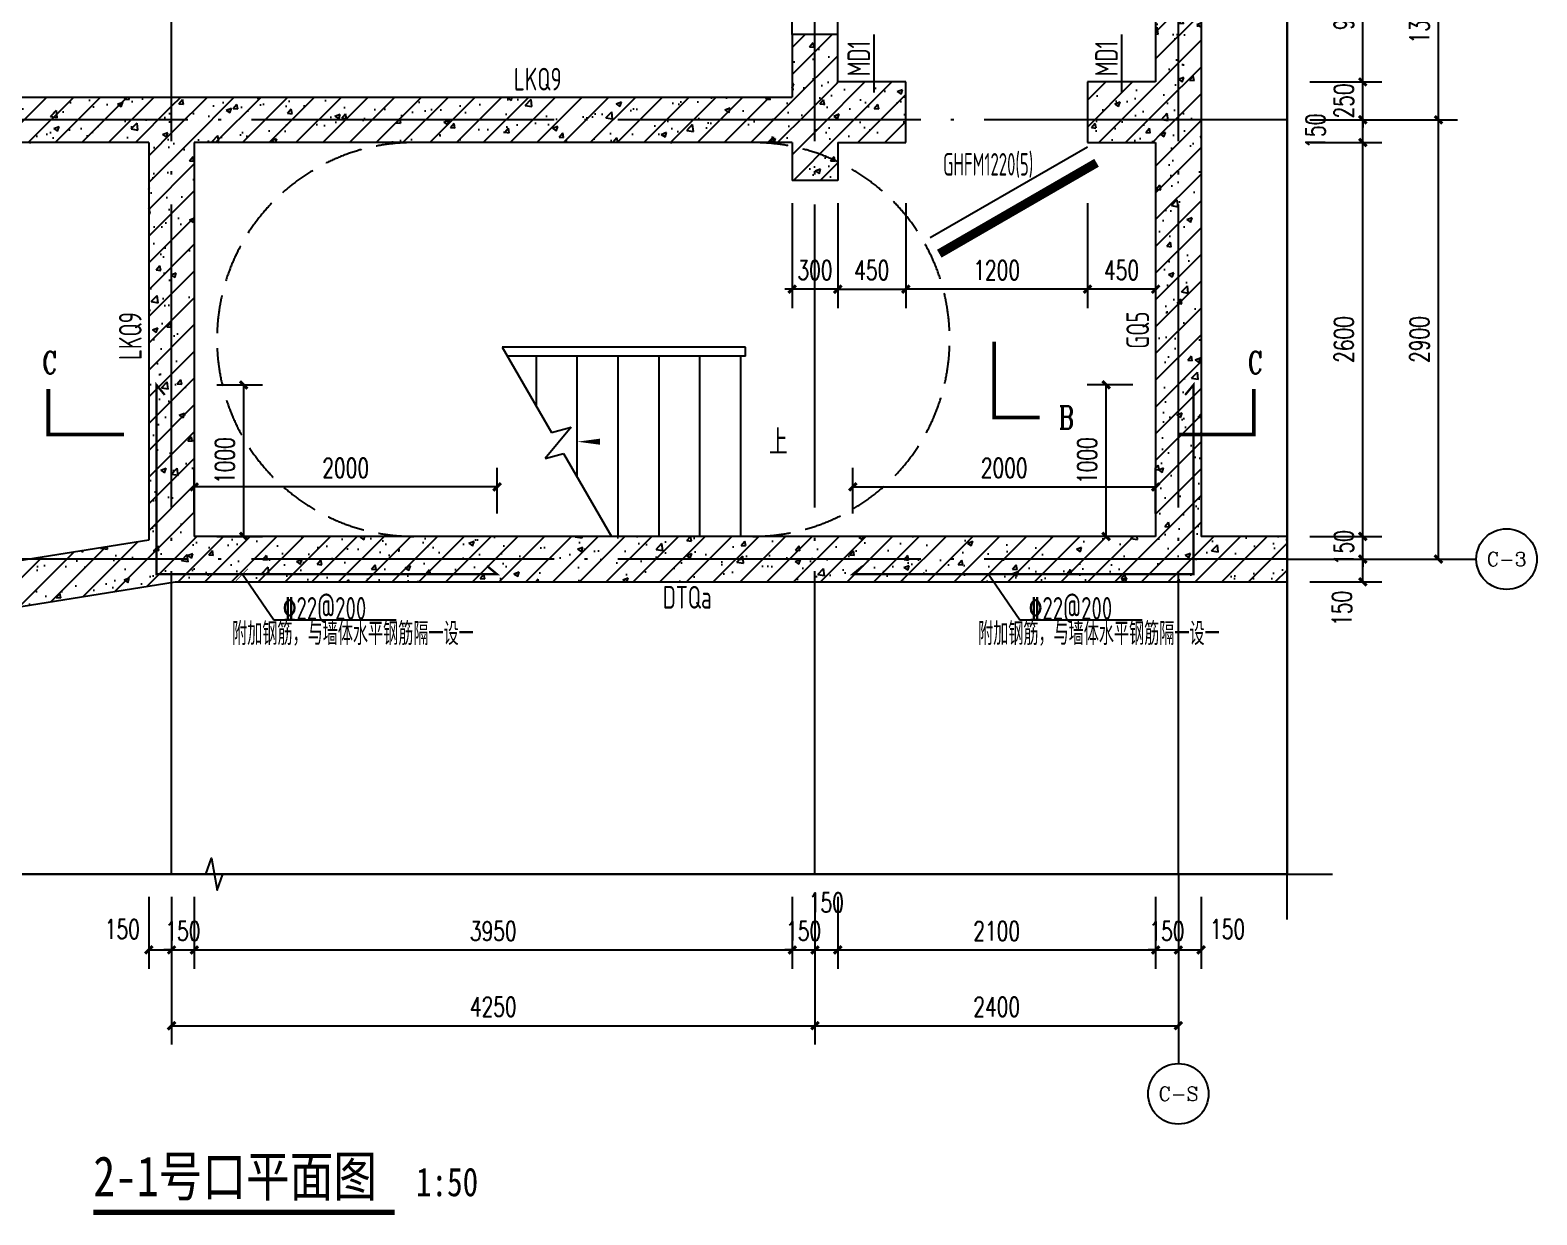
# Model space of a CAD drawing. Extents: x 37906 to 290206, y -18154 to 41246.
# Drawn here: x 132019 to 141972, y 24492 to 32313 of the extents above; entities that cross this region are included whole.
import ezdxf
from ezdxf.enums import TextEntityAlignment as Align

# ---------------------------------------------------------------- set-up
doc = ezdxf.new("R2010")
doc.units = 0
doc.header["$LTSCALE"] = 1000
doc.header["$MEASUREMENT"] = 0
for name, pattern in [('__DASH', [0.35, 0.25, -0.1]), ('DASH', [0.35, 0.25, -0.1]), ('DOTE', [2.42, 2, -0.2, 0.02, -0.2])]:
    doc.linetypes.add(name, pattern=pattern)
for name, color, linetype in [('A-DIM_SYMB', 3, 'Continuous'), ('A-PUB_TEXT', 7, 'Continuous'), ('A-STAIR', 3, 'Continuous'), ('AXIS', 3, 'Continuous'), ('AXIS_TEXT', 7, 'Continuous'), ('DIM_SYMB', 3, 'Continuous'), ('DOTE', 1, 'DOTE'), ('PUB_DIM', 3, 'Continuous'), ('PUB_HATCH', 8, 'Continuous'), ('PUB_TEXT', 7, 'Continuous'), ('REIN', 1, 'Continuous'), ('RF-M', 7, 'Continuous'), ('RF-MBH', 11, 'Continuous'), ('RF-QT', 30, 'Continuous'), ('STAIR', 2, 'Continuous'), ('TEXT', 7, 'Continuous')]:
    doc.layers.add(name, color=color, linetype=linetype)
doc.styles.add('_TCH_AXIS', font='COMPLEX', dxfattribs={"bigfont": 'GBCBIG'})
doc.styles.add('_TCH_DIM', font='SIMPLEX', dxfattribs={"bigfont": 'GBCBIG'})
doc.styles.add('_TCH_DIM_T3', font='SIMPLEX', dxfattribs={"width": 0.705882, "bigfont": 'GBCBIG'})
doc.styles.add('_TCH_LABEL', font='COMPLEX', dxfattribs={"bigfont": 'GBCBIG'})
doc.styles.add('_TCH_WINDOW', font='tssdeng.shx', dxfattribs={"width": 0.8, "height": 3.5, "bigfont": 'tssdchn.shx'})
doc.styles.add('COMPLEX', font='COMPLEX.shx', dxfattribs={"width": 0.65})
doc.styles.get("Standard").update_dxf_attribs({"font": 'tssdeng2.shx', "width": 0.7, "bigfont": 'hztxt.shx'})
doc.styles.add('TSSD_Label', font='tssdeng2.shx', dxfattribs={"width": 0.7, "bigfont": 'tssdchn.shx'})
doc.styles.add('TSSD_Rein', font='tssdeng2.shx', dxfattribs={"width": 0.7, "bigfont": 'tssdchn.shx'})
doc.styles.add('TYDG_01', font='', dxfattribs={"width": 0.8})
doc.styles.get('TYDG_01').set_extended_font_data('SimSun')
doc.dimstyles.new('_TCH_ARCH&&50', dxfattribs={"dimtxt": 127.5, "dimasz": 50, "dimexe": 125, "dimexo": 150, "dimgap": 61.25, "dimtad": 1, "dimdec": 0, "dimrnd": 5, "dimzin": 0, "dimdsep": 46, "dimtxsty": '_TCH_DIM_T3', "dimblk": 'ARCHTICK', "dimcen": 0.09, "dimclrt": 7, "dimazin": 2, "dimtfac": 1, "dimtdec": 0, "dimtix": 1, "dimtmove": 2, "dimatfit": 3, "dimfxl": 1, "dimtolj": 1, "dimtzin": 0, "dimarcsym": 0})
pattern_1 = [(45, (-1661801.9, -37604.78), (-88.388348, 88.388348), []), (50, (-1661801.9, -37604.78), (358.63009, -31.376067), [37.5, -412.5]), (355, (-1661801.9, -37604.8), (-69.37567, 376.09607), [30, -330]), (100.4514, (-1661772, -37607.4), (289.25469, 344.71977), [31.870095, -350.571056]), (46.1842, (-1661801.9, -37504.8), (533.62052, -82.75951), [56.25, -618.75]), (96.6356, (-1661757.43, -37511.7), (467.33135, 487.05894), [47.80514, -525.8565]), (351.1842, (-1661801.9, -37504.8), (467.33097, 487.0593), [45, -495]), (21, (-1661751.9, -37529.78), (298.453526, -201.309445), [37.5, -412.5]), (326, (-1661751.9, -37529.8), (121.657666, 362.57502), [30, -330]), (71.4514, (-1661727.03, -37546.56), (420.111314, 161.26525), [31.870095, -350.571056]), (37.5, (-1661801.9, -37604.78), (6.079928, 166.446927), [0, -326, 0, -335, 0, -331.25]), (7.5, (-1661801.9, -37604.78), (131.534769, 197.205856), [0, -191, 0, -318.5, 0, -126.25]), (327.5, (-1661913.4, -37604.78), (266.911218, -11.277436), [0, -125, 0, -390, 0, -517.5]), (317.5, (-1661963.4, -37604.78), (291.593085, 50.05249), [0, -162.5, 0, -259, 0, -367.5])]

# ---------------------------------------------------------------- blocks, each defined once
blk = doc.blocks.new('_ArchTick')
at = {"color": 0, "linetype": 'ByBlock', "const_width": 0.4}
blk.add_lwpolyline([(-0.5, -0.5), (0.5, 0.5)], dxfattribs=at)
blk = doc.blocks.new('*D394')
at = {"layer": 'Defpoints', "color": 0, "transparency": 16777216}
for p in [(140321.7, 28820.9), (140821.7, 28820.9), (140321.7, 28670.9)]:
    blk.add_point(p, dxfattribs=at)
at = {"layer": 'PUB_DIM', "color": 0, "lineweight": -2, "transparency": 16777216}
for p, q in [((140471.7, 28820.9), (140946.7, 28820.9)), ((140821.7, 28670.9), (140821.7, 28820.9)), ((140471.7, 28670.9), (140946.7, 28670.9))]:
    blk.add_line(p, q, dxfattribs=at)
at = {"layer": 'PUB_DIM', "color": 0, "lineweight": -2, "transparency": 16777216, "xscale": 50, "yscale": 50, "zscale": 50}
for p, rotation in [((140821.7, 28820.9), 90), ((140821.7, 28670.9), 270)]:
    blk.add_blockref('_ArchTick', p, dxfattribs=dict(at, rotation=rotation))
at = {"layer": 'PUB_DIM', "color": 7, "transparency": 16777216, "insert": (140684.2, 28495.9), "char_height": 127.5, "attachment_point": 5, "rotation": 90, "style": '_TCH_DIM_T3'}
blk.add_mtext('\\A1;150', dxfattribs=at)
blk = doc.blocks.new('*D395')
at = {"layer": 'Defpoints', "color": 0, "transparency": 16777216}
for p in [(140321.7, 28970.9), (140821.7, 28970.9), (140321.7, 28820.9)]:
    blk.add_point(p, dxfattribs=at)
at = {"layer": 'PUB_DIM', "color": 0, "lineweight": -2, "transparency": 16777216}
for p, q in [((140471.7, 28970.9), (140946.7, 28970.9)), ((140821.7, 28970.9), (140821.7, 29020.9)), ((140821.7, 28820.9), (140821.7, 28970.9)), ((140471.7, 28820.9), (140946.7, 28820.9)), ((140821.7, 28820.9), (140821.7, 28770.9))]:
    blk.add_line(p, q, dxfattribs=at)
at = {"layer": 'PUB_DIM', "color": 0, "lineweight": -2, "transparency": 16777216, "xscale": 50, "yscale": 50, "zscale": 50}
for p, rotation in [((140821.7, 28970.9), 270), ((140821.7, 28820.9), 90)]:
    blk.add_blockref('_ArchTick', p, dxfattribs=dict(at, rotation=rotation))
at = {"layer": 'PUB_DIM', "color": 7, "transparency": 16777216, "insert": (140696.7, 28895.9), "char_height": 127.5, "attachment_point": 5, "rotation": 90, "style": '_TCH_DIM_T3'}
blk.add_mtext('\\A1;150', dxfattribs=at)
blk = doc.blocks.new('*D396')
at = {"layer": 'Defpoints', "color": 0, "transparency": 16777216}
for p in [(140321.7, 31570.9), (140821.7, 31570.9), (140321.7, 28970.9)]:
    blk.add_point(p, dxfattribs=at)
at = {"layer": 'PUB_DIM', "color": 0, "lineweight": -2, "transparency": 16777216}
for p, q in [((140471.7, 31570.9), (140946.7, 31570.9)), ((140821.7, 28970.9), (140821.7, 31570.9)), ((140471.7, 28970.9), (140946.7, 28970.9))]:
    blk.add_line(p, q, dxfattribs=at)
at = {"layer": 'PUB_DIM', "color": 0, "lineweight": -2, "transparency": 16777216, "xscale": 50, "yscale": 50, "zscale": 50}
for p, rotation in [((140821.7, 31570.9), 90), ((140821.7, 28970.9), 270)]:
    blk.add_blockref('_ArchTick', p, dxfattribs=dict(at, rotation=rotation))
at = {"layer": 'PUB_DIM', "color": 7, "transparency": 16777216, "insert": (140696.7, 30270.9), "char_height": 127.5, "attachment_point": 5, "rotation": 90, "style": '_TCH_DIM_T3'}
blk.add_mtext('\\A1;2600', dxfattribs=at)
blk = doc.blocks.new('*D397')
at = {"layer": 'Defpoints', "color": 0, "transparency": 16777216}
for p in [(140321.7, 31720.9), (140821.7, 31720.9), (140321.7, 31570.9)]:
    blk.add_point(p, dxfattribs=at)
at = {"layer": 'PUB_DIM', "color": 0, "lineweight": -2, "transparency": 16777216}
for p, q in [((140471.7, 31720.9), (140946.7, 31720.9)), ((140821.7, 31570.9), (140821.7, 31720.9)), ((140471.7, 31570.9), (140946.7, 31570.9))]:
    blk.add_line(p, q, dxfattribs=at)
at = {"layer": 'PUB_DIM', "color": 0, "lineweight": -2, "transparency": 16777216, "xscale": 50, "yscale": 50, "zscale": 50}
for p, rotation in [((140821.7, 31720.9), 90), ((140821.7, 31570.9), 270)]:
    blk.add_blockref('_ArchTick', p, dxfattribs=dict(at, rotation=rotation))
at = {"layer": 'PUB_DIM', "color": 7, "transparency": 16777216, "insert": (140509.2, 31645.9), "char_height": 127.5, "attachment_point": 5, "rotation": 90, "style": '_TCH_DIM_T3'}
blk.add_mtext('\\A1;150', dxfattribs=at)
blk = doc.blocks.new('*D398')
at = {"layer": 'Defpoints', "color": 0, "transparency": 16777216}
for p in [(140321.7, 31970.9), (140821.7, 31970.9), (140321.7, 31720.9)]:
    blk.add_point(p, dxfattribs=at)
at = {"layer": 'PUB_DIM', "color": 0, "lineweight": -2, "transparency": 16777216}
for p, q in [((140471.7, 31970.9), (140946.7, 31970.9)), ((140821.7, 31970.9), (140821.7, 32020.9)), ((140821.7, 31720.9), (140821.7, 31970.9)), ((140471.7, 31720.9), (140946.7, 31720.9)), ((140821.7, 31720.9), (140821.7, 31670.9))]:
    blk.add_line(p, q, dxfattribs=at)
at = {"layer": 'PUB_DIM', "color": 0, "lineweight": -2, "transparency": 16777216, "xscale": 50, "yscale": 50, "zscale": 50}
for p, rotation in [((140821.7, 31970.9), 270), ((140821.7, 31720.9), 90)]:
    blk.add_blockref('_ArchTick', p, dxfattribs=dict(at, rotation=rotation))
at = {"layer": 'PUB_DIM', "color": 7, "transparency": 16777216, "insert": (140696.7, 31845.9), "char_height": 127.5, "attachment_point": 5, "rotation": 90, "style": '_TCH_DIM_T3'}
blk.add_mtext('\\A1;250', dxfattribs=at)
blk = doc.blocks.new('*D399')
at = {"layer": 'Defpoints', "color": 0, "transparency": 16777216}
for p in [(140321.7, 32886.3), (140821.7, 32886.3), (140321.7, 31970.9)]:
    blk.add_point(p, dxfattribs=at)
at = {"layer": 'PUB_DIM', "color": 0, "lineweight": -2, "transparency": 16777216}
for p, q in [((140471.7, 32886.3), (140946.7, 32886.3)), ((140821.7, 31970.9), (140821.7, 32886.3)), ((140471.7, 31970.9), (140946.7, 31970.9))]:
    blk.add_line(p, q, dxfattribs=at)
at = {"layer": 'PUB_DIM', "color": 0, "lineweight": -2, "transparency": 16777216, "xscale": 50, "yscale": 50, "zscale": 50}
for p, rotation in [((140821.7, 32886.3), 90), ((140821.7, 31970.9), 270)]:
    blk.add_blockref('_ArchTick', p, dxfattribs=dict(at, rotation=rotation))
at = {"layer": 'PUB_DIM', "color": 7, "transparency": 16777216, "insert": (140696.7, 32428.6), "char_height": 127.5, "attachment_point": 5, "rotation": 90, "style": '_TCH_DIM_T3'}
blk.add_mtext('\\A1;915', dxfattribs=at)
blk = doc.blocks.new('*D408')
at = {"layer": 'Defpoints', "color": 0, "transparency": 16777216}
for p in [(132803.5, 26740.8), (132953.5, 26740.8), (132953.5, 26240.8)]:
    blk.add_point(p, dxfattribs=at)
at = {"layer": 'PUB_DIM', "color": 0, "lineweight": -2, "transparency": 16777216}
for p, q in [((132803.5, 26590.8), (132803.5, 26115.8)), ((132953.5, 26590.8), (132953.5, 26115.8)), ((132803.5, 26240.8), (132953.5, 26240.8))]:
    blk.add_line(p, q, dxfattribs=at)
at = {"layer": 'PUB_DIM', "color": 0, "lineweight": -2, "transparency": 16777216, "xscale": 50, "yscale": 50, "zscale": 50, "rotation": 180}
blk.add_blockref('_ArchTick', (132803.5, 26240.8), dxfattribs=at)
at = {"layer": 'PUB_DIM', "color": 0, "lineweight": -2, "transparency": 16777216, "xscale": 50, "yscale": 50, "zscale": 50}
blk.add_blockref('_ArchTick', (132953.5, 26240.8), dxfattribs=at)
at = {"layer": 'PUB_DIM', "color": 7, "transparency": 16777216, "insert": (132628.5, 26378.3), "char_height": 127.5, "attachment_point": 5, "style": '_TCH_DIM_T3'}
blk.add_mtext('\\A1;150', dxfattribs=at)
blk = doc.blocks.new('*D409')
at = {"layer": 'Defpoints', "color": 0, "transparency": 16777216}
for p in [(132953.5, 26740.8), (133103.5, 26740.8), (133103.5, 26240.8)]:
    blk.add_point(p, dxfattribs=at)
at = {"layer": 'PUB_DIM', "color": 0, "lineweight": -2, "transparency": 16777216}
for p, q in [((132953.5, 26590.8), (132953.5, 26115.8)), ((133103.5, 26590.8), (133103.5, 26115.8)), ((132953.5, 26240.8), (132903.5, 26240.8)), ((132953.5, 26240.8), (133103.5, 26240.8)), ((133103.5, 26240.8), (133153.5, 26240.8))]:
    blk.add_line(p, q, dxfattribs=at)
at = {"layer": 'PUB_DIM', "color": 0, "lineweight": -2, "transparency": 16777216, "xscale": 50, "yscale": 50, "zscale": 50}
blk.add_blockref('_ArchTick', (132953.5, 26240.8), dxfattribs=at)
at = {"layer": 'PUB_DIM', "color": 0, "lineweight": -2, "transparency": 16777216, "xscale": 50, "yscale": 50, "zscale": 50, "rotation": 180}
blk.add_blockref('_ArchTick', (133103.5, 26240.8), dxfattribs=at)
at = {"layer": 'PUB_DIM', "color": 7, "transparency": 16777216, "insert": (133028.5, 26365.8), "char_height": 127.5, "attachment_point": 5, "style": '_TCH_DIM_T3'}
blk.add_mtext('\\A1;150', dxfattribs=at)
blk = doc.blocks.new('*D410')
at = {"layer": 'Defpoints', "color": 0, "transparency": 16777216}
for p in [(133103.5, 26740.8), (137053.5, 26740.8), (137053.5, 26240.8)]:
    blk.add_point(p, dxfattribs=at)
at = {"layer": 'PUB_DIM', "color": 0, "lineweight": -2, "transparency": 16777216}
for p, q in [((133103.5, 26590.8), (133103.5, 26115.8)), ((137053.5, 26590.8), (137053.5, 26115.8)), ((133103.5, 26240.8), (137053.5, 26240.8))]:
    blk.add_line(p, q, dxfattribs=at)
at = {"layer": 'PUB_DIM', "color": 0, "lineweight": -2, "transparency": 16777216, "xscale": 50, "yscale": 50, "zscale": 50, "rotation": 180}
blk.add_blockref('_ArchTick', (133103.5, 26240.8), dxfattribs=at)
at = {"layer": 'PUB_DIM', "color": 0, "lineweight": -2, "transparency": 16777216, "xscale": 50, "yscale": 50, "zscale": 50}
blk.add_blockref('_ArchTick', (137053.5, 26240.8), dxfattribs=at)
at = {"layer": 'PUB_DIM', "color": 7, "transparency": 16777216, "insert": (135078.5, 26365.8), "char_height": 127.5, "attachment_point": 5, "style": '_TCH_DIM_T3'}
blk.add_mtext('\\A1;3950', dxfattribs=at)
blk = doc.blocks.new('*D411')
at = {"layer": 'Defpoints', "color": 0, "transparency": 16777216}
for p in [(137053.5, 26740.8), (137203.5, 26740.8), (137203.5, 26240.8)]:
    blk.add_point(p, dxfattribs=at)
at = {"layer": 'PUB_DIM', "color": 0, "lineweight": -2, "transparency": 16777216}
for p, q in [((137053.5, 26590.8), (137053.5, 26115.8)), ((137203.5, 26590.8), (137203.5, 26115.8)), ((137053.5, 26240.8), (137003.5, 26240.8)), ((137053.5, 26240.8), (137203.5, 26240.8)), ((137203.5, 26240.8), (137253.5, 26240.8))]:
    blk.add_line(p, q, dxfattribs=at)
at = {"layer": 'PUB_DIM', "color": 0, "lineweight": -2, "transparency": 16777216, "xscale": 50, "yscale": 50, "zscale": 50}
blk.add_blockref('_ArchTick', (137053.5, 26240.8), dxfattribs=at)
at = {"layer": 'PUB_DIM', "color": 0, "lineweight": -2, "transparency": 16777216, "xscale": 50, "yscale": 50, "zscale": 50, "rotation": 180}
blk.add_blockref('_ArchTick', (137203.5, 26240.8), dxfattribs=at)
at = {"layer": 'PUB_DIM', "color": 7, "transparency": 16777216, "insert": (137128.5, 26365.8), "char_height": 127.5, "attachment_point": 5, "style": '_TCH_DIM_T3'}
blk.add_mtext('\\A1;150', dxfattribs=at)
blk = doc.blocks.new('*D412')
at = {"layer": 'Defpoints', "color": 0, "transparency": 16777216}
for p in [(137203.5, 26740.8), (137353.5, 26740.8), (137353.5, 26240.8)]:
    blk.add_point(p, dxfattribs=at)
at = {"layer": 'PUB_DIM', "color": 0, "lineweight": -2, "transparency": 16777216}
for p, q in [((137203.5, 26590.8), (137203.5, 26115.8)), ((137353.5, 26590.8), (137353.5, 26115.8)), ((137203.5, 26240.8), (137353.5, 26240.8))]:
    blk.add_line(p, q, dxfattribs=at)
at = {"layer": 'PUB_DIM', "color": 0, "lineweight": -2, "transparency": 16777216, "xscale": 50, "yscale": 50, "zscale": 50, "rotation": 180}
blk.add_blockref('_ArchTick', (137203.5, 26240.8), dxfattribs=at)
at = {"layer": 'PUB_DIM', "color": 0, "lineweight": -2, "transparency": 16777216, "xscale": 50, "yscale": 50, "zscale": 50}
blk.add_blockref('_ArchTick', (137353.5, 26240.8), dxfattribs=at)
at = {"layer": 'PUB_DIM', "color": 7, "transparency": 16777216, "insert": (137278.5, 26553.3), "char_height": 127.5, "attachment_point": 5, "style": '_TCH_DIM_T3'}
blk.add_mtext('\\A1;150', dxfattribs=at)
blk = doc.blocks.new('*D413')
at = {"layer": 'Defpoints', "color": 0, "transparency": 16777216}
for p in [(137353.5, 26740.8), (139453.5, 26740.8), (139453.5, 26240.8)]:
    blk.add_point(p, dxfattribs=at)
at = {"layer": 'PUB_DIM', "color": 0, "lineweight": -2, "transparency": 16777216}
for p, q in [((137353.5, 26590.8), (137353.5, 26115.8)), ((139453.5, 26590.8), (139453.5, 26115.8)), ((137353.5, 26240.8), (139453.5, 26240.8))]:
    blk.add_line(p, q, dxfattribs=at)
at = {"layer": 'PUB_DIM', "color": 0, "lineweight": -2, "transparency": 16777216, "xscale": 50, "yscale": 50, "zscale": 50, "rotation": 180}
blk.add_blockref('_ArchTick', (137353.5, 26240.8), dxfattribs=at)
at = {"layer": 'PUB_DIM', "color": 0, "lineweight": -2, "transparency": 16777216, "xscale": 50, "yscale": 50, "zscale": 50}
blk.add_blockref('_ArchTick', (139453.5, 26240.8), dxfattribs=at)
at = {"layer": 'PUB_DIM', "color": 7, "transparency": 16777216, "insert": (138403.5, 26365.8), "char_height": 127.5, "attachment_point": 5, "style": '_TCH_DIM_T3'}
blk.add_mtext('\\A1;2100', dxfattribs=at)
blk = doc.blocks.new('*D414')
at = {"layer": 'Defpoints', "color": 0, "transparency": 16777216}
for p in [(139453.5, 26740.8), (139603.5, 26740.8), (139603.5, 26240.8)]:
    blk.add_point(p, dxfattribs=at)
at = {"layer": 'PUB_DIM', "color": 0, "lineweight": -2, "transparency": 16777216}
for p, q in [((139453.5, 26590.8), (139453.5, 26115.8)), ((139603.5, 26590.8), (139603.5, 26115.8)), ((139453.5, 26240.8), (139403.5, 26240.8)), ((139453.5, 26240.8), (139603.5, 26240.8)), ((139603.5, 26240.8), (139653.5, 26240.8))]:
    blk.add_line(p, q, dxfattribs=at)
at = {"layer": 'PUB_DIM', "color": 0, "lineweight": -2, "transparency": 16777216, "xscale": 50, "yscale": 50, "zscale": 50}
blk.add_blockref('_ArchTick', (139453.5, 26240.8), dxfattribs=at)
at = {"layer": 'PUB_DIM', "color": 0, "lineweight": -2, "transparency": 16777216, "xscale": 50, "yscale": 50, "zscale": 50, "rotation": 180}
blk.add_blockref('_ArchTick', (139603.5, 26240.8), dxfattribs=at)
at = {"layer": 'PUB_DIM', "color": 7, "transparency": 16777216, "insert": (139528.5, 26365.8), "char_height": 127.5, "attachment_point": 5, "style": '_TCH_DIM_T3'}
blk.add_mtext('\\A1;150', dxfattribs=at)
blk = doc.blocks.new('*D415')
at = {"layer": 'Defpoints', "color": 0, "transparency": 16777216}
for p in [(139603.5, 26740.8), (139753.5, 26740.8), (139753.5, 26240.8)]:
    blk.add_point(p, dxfattribs=at)
at = {"layer": 'PUB_DIM', "color": 0, "lineweight": -2, "transparency": 16777216}
for p, q in [((139603.5, 26590.8), (139603.5, 26115.8)), ((139753.5, 26590.8), (139753.5, 26115.8)), ((139603.5, 26240.8), (139753.5, 26240.8))]:
    blk.add_line(p, q, dxfattribs=at)
at = {"layer": 'PUB_DIM', "color": 0, "lineweight": -2, "transparency": 16777216, "xscale": 50, "yscale": 50, "zscale": 50, "rotation": 180}
blk.add_blockref('_ArchTick', (139603.5, 26240.8), dxfattribs=at)
at = {"layer": 'PUB_DIM', "color": 0, "lineweight": -2, "transparency": 16777216, "xscale": 50, "yscale": 50, "zscale": 50}
blk.add_blockref('_ArchTick', (139753.5, 26240.8), dxfattribs=at)
at = {"layer": 'PUB_DIM', "color": 7, "transparency": 16777216, "insert": (139928.5, 26378.3), "char_height": 127.5, "attachment_point": 5, "style": '_TCH_DIM_T3'}
blk.add_mtext('\\A1;150', dxfattribs=at)
blk = doc.blocks.new('*D434')
at = {"layer": 'Defpoints', "color": 0, "transparency": 16777216}
for p in [(140321.7, 31720.9), (141321.7, 31720.9), (140321.7, 28820.9)]:
    blk.add_point(p, dxfattribs=at)
at = {"layer": 'PUB_DIM', "color": 0, "lineweight": -2, "transparency": 16777216}
for p, q in [((140471.7, 31720.9), (141446.7, 31720.9)), ((141321.7, 28820.9), (141321.7, 31720.9)), ((140471.7, 28820.9), (141446.7, 28820.9))]:
    blk.add_line(p, q, dxfattribs=at)
at = {"layer": 'PUB_DIM', "color": 0, "lineweight": -2, "transparency": 16777216, "xscale": 50, "yscale": 50, "zscale": 50}
for p, rotation in [((141321.7, 31720.9), 90), ((141321.7, 28820.9), 270)]:
    blk.add_blockref('_ArchTick', p, dxfattribs=dict(at, rotation=rotation))
at = {"layer": 'PUB_DIM', "color": 7, "transparency": 16777216, "insert": (141196.7, 30270.9), "char_height": 127.5, "attachment_point": 5, "rotation": 90, "style": '_TCH_DIM_T3'}
blk.add_mtext('\\A1;2900', dxfattribs=at)
blk = doc.blocks.new('*D435')
at = {"layer": 'Defpoints', "color": 0, "transparency": 16777216}
for p in [(140321.7, 33036.3), (141321.7, 33036.3), (140321.7, 31720.9)]:
    blk.add_point(p, dxfattribs=at)
at = {"layer": 'PUB_DIM', "color": 0, "lineweight": -2, "transparency": 16777216}
for p, q in [((140471.7, 33036.3), (141446.7, 33036.3)), ((141321.7, 31720.9), (141321.7, 33036.3)), ((140471.7, 31720.9), (141446.7, 31720.9))]:
    blk.add_line(p, q, dxfattribs=at)
at = {"layer": 'PUB_DIM', "color": 0, "lineweight": -2, "transparency": 16777216, "xscale": 50, "yscale": 50, "zscale": 50}
for p, rotation in [((141321.7, 33036.3), 90), ((141321.7, 31720.9), 270)]:
    blk.add_blockref('_ArchTick', p, dxfattribs=dict(at, rotation=rotation))
at = {"layer": 'PUB_DIM', "color": 7, "transparency": 16777216, "insert": (141196.7, 32378.6), "char_height": 127.5, "attachment_point": 5, "rotation": 90, "style": '_TCH_DIM_T3'}
blk.add_mtext('\\A1;1315', dxfattribs=at)
blk = doc.blocks.new('*D461')
at = {"layer": 'Defpoints', "color": 0, "transparency": 16777216}
for p in [(132953.5, 26740.8), (137203.5, 26740.8), (137203.5, 25740.8)]:
    blk.add_point(p, dxfattribs=at)
at = {"layer": 'PUB_DIM', "color": 0, "lineweight": -2, "transparency": 16777216}
for p, q in [((132953.5, 26590.8), (132953.5, 25615.8)), ((137203.5, 26590.8), (137203.5, 25615.8)), ((132953.5, 25740.8), (137203.5, 25740.8))]:
    blk.add_line(p, q, dxfattribs=at)
at = {"layer": 'PUB_DIM', "color": 0, "lineweight": -2, "transparency": 16777216, "xscale": 50, "yscale": 50, "zscale": 50, "rotation": 180}
blk.add_blockref('_ArchTick', (132953.5, 25740.8), dxfattribs=at)
at = {"layer": 'PUB_DIM', "color": 0, "lineweight": -2, "transparency": 16777216, "xscale": 50, "yscale": 50, "zscale": 50}
blk.add_blockref('_ArchTick', (137203.5, 25740.8), dxfattribs=at)
at = {"layer": 'PUB_DIM', "color": 7, "transparency": 16777216, "insert": (135078.5, 25865.8), "char_height": 127.5, "attachment_point": 5, "style": '_TCH_DIM_T3'}
blk.add_mtext('\\A1;4250', dxfattribs=at)
blk = doc.blocks.new('*D462')
at = {"layer": 'Defpoints', "color": 0, "transparency": 16777216}
for p in [(137203.5, 26740.8), (139603.5, 26740.8), (139603.5, 25740.8)]:
    blk.add_point(p, dxfattribs=at)
at = {"layer": 'PUB_DIM', "color": 0, "lineweight": -2, "transparency": 16777216}
for p, q in [((137203.5, 26590.8), (137203.5, 25615.8)), ((139603.5, 26590.8), (139603.5, 25615.8)), ((137203.5, 25740.8), (139603.5, 25740.8))]:
    blk.add_line(p, q, dxfattribs=at)
at = {"layer": 'PUB_DIM', "color": 0, "lineweight": -2, "transparency": 16777216, "xscale": 50, "yscale": 50, "zscale": 50, "rotation": 180}
blk.add_blockref('_ArchTick', (137203.5, 25740.8), dxfattribs=at)
at = {"layer": 'PUB_DIM', "color": 0, "lineweight": -2, "transparency": 16777216, "xscale": 50, "yscale": 50, "zscale": 50}
blk.add_blockref('_ArchTick', (139603.5, 25740.8), dxfattribs=at)
at = {"layer": 'PUB_DIM', "color": 7, "transparency": 16777216, "insert": (138403.5, 25865.8), "char_height": 127.5, "attachment_point": 5, "style": '_TCH_DIM_T3'}
blk.add_mtext('\\A1;2400', dxfattribs=at)
blk = doc.blocks.new('$DorLib2D$00000191')
at = {"color": 0}
blk.add_line((-0.5, 0.15), (0.366, 0.65), dxfattribs=at)
at = {"color": 0, "const_width": 0.05}
blk.add_lwpolyline([(-0.55, 0.2366), (0.316, 0.7366)], dxfattribs=at)
blk = doc.blocks.new('_AXISO')
blk.add_circle((0, 0), 0.5)
at = {"layer": 'AXIS_TEXT', "style": 'COMPLEX', "width": 1.041667}
blk.add_attdef('A', text='', height=0.56, dxfattribs=at).set_placement((-0.25, -0.28), (0.25, -0.28), align=Align.FIT)
blk = doc.blocks.new('*D1047')
at = {"layer": 'Defpoints', "color": 0, "transparency": 16777216}
for p in [(137353.5, 31320.9), (137803.5, 31320.9), (137803.5, 30602.7)]:
    blk.add_point(p, dxfattribs=at)
at = {"layer": 'PUB_DIM', "color": 0, "lineweight": -2, "transparency": 16777216}
for p, q in [((137353.5, 31170.9), (137353.5, 30477.7)), ((137803.5, 31170.9), (137803.5, 30477.7)), ((137353.5, 30602.7), (137803.5, 30602.7))]:
    blk.add_line(p, q, dxfattribs=at)
at = {"layer": 'PUB_DIM', "color": 0, "lineweight": -2, "transparency": 16777216, "xscale": 50, "yscale": 50, "zscale": 50, "rotation": 180}
blk.add_blockref('_ArchTick', (137353.5, 30602.7), dxfattribs=at)
at = {"layer": 'PUB_DIM', "color": 0, "lineweight": -2, "transparency": 16777216, "xscale": 50, "yscale": 50, "zscale": 50}
blk.add_blockref('_ArchTick', (137803.5, 30602.7), dxfattribs=at)
at = {"layer": 'PUB_DIM', "color": 7, "transparency": 16777216, "insert": (137578.5, 30727.7), "char_height": 127.5, "attachment_point": 5, "style": '_TCH_DIM_T3'}
blk.add_mtext('\\A1;450', dxfattribs=at)
blk = doc.blocks.new('*D1048')
at = {"layer": 'Defpoints', "color": 0, "transparency": 16777216}
for p in [(137803.5, 31320.9), (139003.5, 31320.9), (137803.5, 30602.7)]:
    blk.add_point(p, dxfattribs=at)
at = {"layer": 'PUB_DIM', "color": 0, "lineweight": -2, "transparency": 16777216}
for p, q in [((137803.5, 31170.9), (137803.5, 30477.7)), ((139003.5, 31170.9), (139003.5, 30477.7)), ((139003.5, 30602.7), (137803.5, 30602.7))]:
    blk.add_line(p, q, dxfattribs=at)
at = {"layer": 'PUB_DIM', "color": 0, "lineweight": -2, "transparency": 16777216, "xscale": 50, "yscale": 50, "zscale": 50}
for p, rotation in [((137803.5, 30602.7), 179.9999999999588), ((139003.5, 30602.7), 359.9999999999588)]:
    blk.add_blockref('_ArchTick', p, dxfattribs=dict(at, rotation=rotation))
at = {"layer": 'PUB_DIM', "color": 7, "transparency": 16777216, "insert": (138403.5, 30727.7), "char_height": 127.5, "attachment_point": 5, "style": '_TCH_DIM_T3'}
blk.add_mtext('\\A1;1200', dxfattribs=at)
blk = doc.blocks.new('*D1049')
at = {"layer": 'Defpoints', "color": 0, "transparency": 16777216}
for p in [(139003.5, 31320.9), (139453.5, 31320.9), (139003.5, 30602.7)]:
    blk.add_point(p, dxfattribs=at)
at = {"layer": 'PUB_DIM', "color": 0, "lineweight": -2, "transparency": 16777216}
for p, q in [((139003.5, 31170.9), (139003.5, 30477.7)), ((139453.5, 31170.9), (139453.5, 30477.7)), ((139453.5, 30602.7), (139003.5, 30602.7))]:
    blk.add_line(p, q, dxfattribs=at)
at = {"layer": 'PUB_DIM', "color": 0, "lineweight": -2, "transparency": 16777216, "xscale": 50, "yscale": 50, "zscale": 50}
for p, rotation in [((139003.5, 30602.7), 179.9999999999588), ((139453.5, 30602.7), 359.9999999999587)]:
    blk.add_blockref('_ArchTick', p, dxfattribs=dict(at, rotation=rotation))
at = {"layer": 'PUB_DIM', "color": 7, "transparency": 16777216, "insert": (139228.5, 30727.7), "char_height": 127.5, "attachment_point": 5, "style": '_TCH_DIM_T3'}
blk.add_mtext('\\A1;450', dxfattribs=at)
blk = doc.blocks.new('*D1050')
at = {"layer": 'Defpoints', "color": 0, "transparency": 16777216}
for p in [(137053.5, 31320.9), (137353.5, 31320.9), (137053.5, 30602.7)]:
    blk.add_point(p, dxfattribs=at)
at = {"layer": 'PUB_DIM', "color": 0, "lineweight": -2, "transparency": 16777216}
for p, q in [((137053.5, 31170.9), (137053.5, 30477.7)), ((137353.5, 31170.9), (137353.5, 30477.7)), ((137053.5, 30602.7), (137003.5, 30602.7)), ((137353.5, 30602.7), (137053.5, 30602.7)), ((137353.5, 30602.7), (137403.5, 30602.7))]:
    blk.add_line(p, q, dxfattribs=at)
at = {"layer": 'PUB_DIM', "color": 0, "lineweight": -2, "transparency": 16777216, "xscale": 50, "yscale": 50, "zscale": 50}
for p, rotation in [((137053.5, 30602.7), 359.9999999999576), ((137353.5, 30602.7), 179.9999999999576)]:
    blk.add_blockref('_ArchTick', p, dxfattribs=dict(at, rotation=rotation))
at = {"layer": 'PUB_DIM', "color": 7, "transparency": 16777216, "insert": (137203.5, 30727.7), "char_height": 127.5, "attachment_point": 5, "style": '_TCH_DIM_T3'}
blk.add_mtext('\\A1;300', dxfattribs=at)
blk = doc.blocks.new('*D1278')
at = {"layer": 'Defpoints', "color": 0}
for p in [(133103.5, 29970.9), (133430, 29970.9), (133103.5, 28970.9)]:
    blk.add_point(p, dxfattribs=at)
at = {"layer": 'PUB_DIM', "color": 0, "lineweight": -2}
for p, q in [((133253.5, 29970.9), (133555, 29970.9)), ((133430, 28970.9), (133430, 29970.9)), ((133253.5, 28970.9), (133555, 28970.9))]:
    blk.add_line(p, q, dxfattribs=at)
at = {"layer": 'PUB_DIM', "color": 0, "lineweight": -2, "xscale": 50, "yscale": 50, "zscale": 50}
for p, rotation in [((133430, 29970.9), 90), ((133430, 28970.9), 270)]:
    blk.add_blockref('_ArchTick', p, dxfattribs=dict(at, rotation=rotation))
at = {"layer": 'PUB_DIM', "color": 7, "insert": (133305, 29470.9), "char_height": 127.5, "attachment_point": 5, "rotation": 90, "style": '_TCH_DIM_T3'}
blk.add_mtext('\\A1;1000', dxfattribs=at)
blk = doc.blocks.new('*D1279')
at = {"layer": 'Defpoints', "color": 0}
for p in [(133103.5, 29297.4), (133103.5, 28970.9), (135103.5, 28970.9)]:
    blk.add_point(p, dxfattribs=at)
at = {"layer": 'PUB_DIM', "color": 0, "lineweight": -2}
for p, q in [((133103.5, 29120.9), (133103.5, 29422.4)), ((135103.5, 29120.9), (135103.5, 29422.4)), ((135103.5, 29297.4), (133103.5, 29297.4))]:
    blk.add_line(p, q, dxfattribs=at)
at = {"layer": 'PUB_DIM', "color": 0, "lineweight": -2, "xscale": 50, "yscale": 50, "zscale": 50, "rotation": 180}
blk.add_blockref('_ArchTick', (133103.5, 29297.4), dxfattribs=at)
at = {"layer": 'PUB_DIM', "color": 0, "lineweight": -2, "xscale": 50, "yscale": 50, "zscale": 50}
blk.add_blockref('_ArchTick', (135103.5, 29297.4), dxfattribs=at)
at = {"layer": 'PUB_DIM', "color": 7, "insert": (134103.5, 29422.4), "char_height": 127.5, "attachment_point": 5, "style": '_TCH_DIM_T3'}
blk.add_mtext('\\A1;2000', dxfattribs=at)
blk = doc.blocks.new('*D1280')
at = {"layer": 'Defpoints', "color": 0}
for p in [(139126.9, 29970.9), (139453.5, 29970.9), (139453.5, 28970.9)]:
    blk.add_point(p, dxfattribs=at)
at = {"layer": 'PUB_DIM', "color": 0, "lineweight": -2}
for p, q in [((139303.5, 29970.9), (139001.9, 29970.9)), ((139126.9, 28970.9), (139126.9, 29970.9)), ((139303.5, 28970.9), (139001.9, 28970.9))]:
    blk.add_line(p, q, dxfattribs=at)
at = {"layer": 'PUB_DIM', "color": 0, "lineweight": -2, "xscale": 50, "yscale": 50, "zscale": 50}
for p, rotation in [((139126.9, 29970.9), 90), ((139126.9, 28970.9), 270)]:
    blk.add_blockref('_ArchTick', p, dxfattribs=dict(at, rotation=rotation))
at = {"layer": 'PUB_DIM', "color": 7, "insert": (139001.9, 29470.9), "char_height": 127.5, "attachment_point": 5, "rotation": 90, "style": '_TCH_DIM_T3'}
blk.add_mtext('\\A1;1000', dxfattribs=at)
blk = doc.blocks.new('*D1281')
at = {"layer": 'Defpoints', "color": 0}
for p in [(139453.5, 29297.4), (137453.5, 28970.9), (139453.5, 28970.9)]:
    blk.add_point(p, dxfattribs=at)
at = {"layer": 'PUB_DIM', "color": 0, "lineweight": -2}
for p, q in [((137453.5, 29120.9), (137453.5, 29422.4)), ((139453.5, 29120.9), (139453.5, 29422.4)), ((137453.5, 29297.4), (139453.5, 29297.4))]:
    blk.add_line(p, q, dxfattribs=at)
at = {"layer": 'PUB_DIM', "color": 0, "lineweight": -2, "xscale": 50, "yscale": 50, "zscale": 50, "rotation": 180}
blk.add_blockref('_ArchTick', (137453.5, 29297.4), dxfattribs=at)
at = {"layer": 'PUB_DIM', "color": 0, "lineweight": -2, "xscale": 50, "yscale": 50, "zscale": 50}
blk.add_blockref('_ArchTick', (139453.5, 29297.4), dxfattribs=at)
at = {"layer": 'PUB_DIM', "color": 7, "insert": (138453.5, 29422.4), "char_height": 127.5, "attachment_point": 5, "style": '_TCH_DIM_T3'}
blk.add_mtext('\\A1;2000', dxfattribs=at)

msp = doc.modelspace()

# ---------------------------------------------------------------- hatches: boundary and pattern name
at = {"layer": 'PUB_HATCH'}
h = msp.add_hatch(dxfattribs=at)
h.set_pattern_fill('钢筋混凝土', color=256, scale=50, style=0)
h.set_pattern_definition(pattern_1)
h.paths.add_polyline_path([(139553.5, 31726), (139753.5, 31736.3), (139753.5, 32886.3), (139653.5, 33036.3), (139453.5, 33036.3), (139453.5, 31870.9)])
h = msp.add_hatch(dxfattribs=at)
h.set_pattern_fill('钢筋混凝土', color=256, scale=50, style=0)
h.set_pattern_definition(pattern_1)
h.paths.add_polyline_path([(137353.5, 31870.9), (137353.5, 32283.4), (137053.5, 32283.4), (137053.5, 31870.9), (137203.5, 31720.9)])
h = msp.add_hatch(dxfattribs=at)
h.set_pattern_fill('钢筋混凝土', color=256, scale=50, style=0)
h.set_pattern_definition(pattern_1)
h.paths.add_polyline_path([(137353.5, 31570.9), (137803.5, 31570.9), (137803.5, 31970.9), (137353.5, 31970.9), (137203.5, 31720.9)])
h = msp.add_hatch(dxfattribs=at)
h.set_pattern_fill('钢筋混凝土', color=256, scale=50, style=0)
h.set_pattern_definition(pattern_1)
h.paths.add_polyline_path([(139453.5, 31970.9), (139003.5, 31970.9), (139003.5, 31570.9), (139453.5, 31570.9), (139553.5, 31726)])
h = msp.add_hatch(dxfattribs=at)
h.set_pattern_fill('钢筋混凝土', color=256, scale=50, style=0)
h.set_pattern_definition(pattern_1)
h.paths.add_polyline_path([(132953.5, 31670.9), (132953.5, 31870.9), (130163.5, 31870.9), (130183.6, 31630.9), (130340.6, 31570.9), (132803.5, 31570.9)])
h = msp.add_hatch(dxfattribs=at)
h.set_pattern_fill('钢筋混凝土', color=256, scale=50, style=0)
h.set_pattern_definition(pattern_1)
h.paths.add_polyline_path([(137203.5, 31720.9), (137053.5, 31870.9), (132953.5, 31870.9), (132953.5, 31670.9), (133103.5, 31570.9), (137053.5, 31570.9)])
h = msp.add_hatch(dxfattribs=at)
h.set_pattern_fill('钢筋混凝土', color=256, scale=50, style=0)
h.set_pattern_definition(pattern_1)
h.paths.add_polyline_path([(132953.5, 31670.9), (132803.5, 31570.9), (132803.5, 28946.9), (132961.4, 28862.9), (133103.5, 28970.9), (133103.5, 31570.9)])
h = msp.add_hatch(dxfattribs=at)
h.set_pattern_fill('钢筋混凝土', color=256, scale=50, style=0)
h.set_pattern_definition(pattern_1)
h.paths.add_polyline_path([(137203.5, 31720.9), (137053.5, 31570.9), (137053.5, 31320.9), (137353.5, 31320.9), (137353.5, 31570.9)])
h = msp.add_hatch(dxfattribs=at)
h.set_pattern_fill('钢筋混凝土', color=256, scale=50, style=0)
h.set_pattern_definition(pattern_1)
h.paths.add_polyline_path([(139603.5, 28870.9), (139753.5, 28970.9), (139753.5, 31736.3), (139553.5, 31726), (139453.5, 31570.9), (139453.5, 28970.9)])
h = msp.add_hatch(dxfattribs=at)
h.set_pattern_fill('钢筋混凝土', color=256, scale=50, style=0)
h.set_pattern_definition(pattern_1)
h.paths.add_polyline_path([(139603.5, 28870.9), (139453.5, 28970.9), (133103.5, 28970.9), (132961.4, 28862.9), (132977.3, 28670.9), (139603.5, 28670.9)])
h = msp.add_hatch(dxfattribs=at)
h.set_pattern_fill('钢筋混凝土', color=256, scale=50, style=0)
h.set_pattern_definition(pattern_1)
h.paths.add_polyline_path([(140321.7, 28970.9), (139753.5, 28970.9), (139603.5, 28870.9), (139603.5, 28670.9), (140321.7, 28670.9)])
h = msp.add_hatch(dxfattribs=at)
h.set_pattern_fill('钢筋混凝土', color=256, scale=50, style=0)
h.set_pattern_definition(pattern_1)
h.paths.add_polyline_path([(132961.4, 28862.9), (132803.5, 28946.9), (130830.8, 28631.6), (130692.1, 28548.7), (130730, 28311.7), (132977.3, 28670.9)])

# ---------------------------------------------------------------- linework, layer by layer
for p, q in [((137592.4, 32284.7), (137592.4, 31901.5)), ((139228.5, 32284.7), (139228.5, 31901.5)), ((133421.3, 28720.9), (133628.3, 28420.6)), ((138348.5, 28720.9), (138555.5, 28420.6)), ((133628.3, 28420.6), (134438, 28420.6)), ((138555.5, 28420.6), (139365.2, 28420.6))]:
    msp.add_line(p, q)
for points in [[(126149.6, 38365.8), (140321.7, 38365.8), (140321.7, 26740.8), (126149.6, 26740.8), (126149.6, 38365.8)], [(126149.6, 26740.8), (140321.7, 26740.8)]]:
    msp.add_lwpolyline(points)
at = {"const_width": 5}
for points in [[(133378.9, 28678.5), (133457.7, 28757.3)], [(138306.1, 28678.5), (138384.9, 28757.3)]]:
    msp.add_lwpolyline(points, dxfattribs=at)
at = {"layer": 'A-DIM_SYMB'}
msp.add_lwpolyline([(136848.5, 29595.9, 0, 0, 0), (135633.5, 29595.9, 0, 40, 0), (135783.5, 29595.9, 0, 0, 0)], format="xyseb", dxfattribs=at)
at = {"layer": 'A-STAIR'}
for p, q in [((136713.5, 30220.9), (135137.6, 30220.9)), ((135137.6, 30220.9), (135463.5, 29656.4)), ((136743.5, 30220.9), (135137.6, 30220.9)), ((136743.5, 30160.9), (135172.3, 30160.9)), ((135363.5, 29829.7), (135363.5, 30160.9)), ((135633.5, 29362), (135633.5, 30160.9)), ((135903.5, 28970.9), (135903.5, 30160.9)), ((136173.5, 28970.9), (136173.5, 30160.9)), ((136443.5, 28970.9), (136443.5, 30160.9)), ((136713.5, 28970.9), (136713.5, 30160.9)), ((136743.5, 30160.9), (136743.5, 30220.9)), ((135593.9, 29691.3), (135421, 29485.3)), ((135463.5, 29656.4), (135593.9, 29691.3)), ((135421, 29485.3), (135543.4, 29518.1)), ((135543.4, 29518.1), (135859.3, 28970.9)), ((136713.5, 28970.9), (135859.3, 28970.9))]:
    msp.add_line(p, q, dxfattribs=at)
at = {"layer": 'AXIS'}
for p, q in [((140321.7, 28820.9), (141571.7, 28820.9)), ((139603.5, 26740.8), (139603.5, 25490.8))]:
    msp.add_line(p, q, dxfattribs=at)
at = {"layer": 'DIM_SYMB'}
for points in [[(140321.7, 26440.8), (140321.7, 32497), (140216.7, 32535.3), (140426.7, 32572.3), (140321.7, 32609.5), (140321.7, 38665.8)], [(125849.6, 26740.8), (133179.4, 26740.8), (133217.6, 26845.8), (133254.6, 26635.8), (133291.9, 26740.8), (140621.7, 26740.8)]]:
    msp.add_lwpolyline(points, dxfattribs=at)
at = {"layer": 'DIM_SYMB', "const_width": 25}
for points in [[(138387.7, 30255.6), (138387.7, 29755.6), (138687.7, 29755.6)], [(132139.2, 29942.9), (132139.2, 29642.9), (132639.2, 29642.9)], [(139601.8, 29642.9), (140101.8, 29642.9), (140101.8, 29942.9)]]:
    msp.add_lwpolyline(points, dxfattribs=at)
at = {"layer": 'DIM_SYMB', "lineweight": -3, "const_width": 35}
msp.add_lwpolyline([(132437, 24509.5), (134428, 24509.5)], dxfattribs=at)
at = {"layer": 'DOTE'}
for p, q in [((132953.5, 26740.8), (132953.5, 38365.8)), ((137203.5, 26740.8), (137203.5, 38365.8)), ((139603.5, 26740.8), (139603.5, 38365.8)), ((140321.7, 31720.9), (126149.6, 31720.9)), ((140321.7, 28820.9), (126149.6, 28820.9))]:
    msp.add_line(p, q, dxfattribs=at)
at = {"layer": 'REIN', "const_width": 15}
for points in [[(132908.5, 29904.5), (132853.5, 29970.9), (132853.5, 28720.9), (135103.5, 28720.9), (135037, 28775.9)], [(139648.4, 29904.5), (139703.5, 29970.9), (139703.5, 28720.9), (137453.5, 28720.9), (137519.9, 28775.9)]]:
    msp.add_lwpolyline(points, dxfattribs=at)
at = {"layer": 'RF-M', "linetype": '__DASH'}
for p, q in [((137053.5, 32283.4, 0), (137053.5, 33283.4, 0)), ((137353.5, 32283.4, 0), (137353.5, 33283.4, 0))]:
    msp.add_line(p, q, dxfattribs=at)
at = {"layer": 'RF-QT'}
for p, q in [((139453.5, 33686.3), (139453.5, 31970.9)), ((139753.5, 32886.3), (139753.5, 28970.9)), ((137353.5, 32283.4), (137053.5, 32283.4)), ((137053.5, 32283.4), (137053.5, 31870.9)), ((137353.5, 31970.9), (137353.5, 32283.4)), ((137803.5, 31970.9), (137353.5, 31970.9)), ((137803.5, 31570.9), (137803.5, 31970.9)), ((139453.5, 31970.9), (139003.5, 31970.9)), ((139003.5, 31970.9), (139003.5, 31570.9)), ((129885.1, 31870.9), (137053.5, 31870.9)), ((132803.5, 31570.9), (130340.6, 31570.9)), ((132803.5, 31570.9), (132803.5, 28946.9)), ((133103.5, 31570.9), (133103.5, 28970.9)), ((137053.5, 31570.9), (133103.5, 31570.9)), ((137053.5, 31570.9), (137053.5, 31320.9)), ((137353.5, 31570.9), (137803.5, 31570.9)), ((137353.5, 31570.9), (137353.5, 31320.9)), ((139003.5, 31570.9), (139453.5, 31570.9)), ((139453.5, 31570.9), (139453.5, 28970.9)), ((137353.5, 31320.9), (137053.5, 31320.9)), ((139453.5, 28970.9), (133103.5, 28970.9)), ((140321.7, 28970.9), (139753.5, 28970.9)), ((140321.7, 28670.9), (140321.7, 28970.9)), ((132803.5, 28946.9), (130830.8, 28631.6)), ((130186.9, 28224.9), (132977.3, 28670.9)), ((132977.3, 28670.9), (140321.7, 28670.9))]:
    msp.add_line(p, q, dxfattribs=at)
at = {"layer": 'STAIR', "color": 9, "linetype": 'DASH'}
for centre, start, end in [((134553.5, 30270.9), 90, 270), ((136793.5, 30270.9), 270, 90)]:
    msp.add_arc(centre, 1300, start, end, dxfattribs=at)

# ---------------------------------------------------------------- block references
at = {"layer": 'AXIS'}
ref = msp.add_blockref('_AXISO', (141771.7, 28820.9), dxfattribs=dict(at, xscale=400, yscale=400, zscale=400))
ref.add_attrib('A', 'C-3', dxfattribs={"layer": 'AXIS_TEXT', "height": 91.14, "style": '_TCH_AXIS'}).set_placement((141639.3, 28775.3), (141904.1, 28775.3), align=Align.FIT)
ref = msp.add_blockref('_AXISO', (139603.5, 25290.8), dxfattribs=dict(at, xscale=400, yscale=400, zscale=400))
ref.add_attrib('A', 'C-S', dxfattribs={"layer": 'AXIS_TEXT', "height": 91.14, "style": '_TCH_AXIS'}).set_placement((139471.1, 25245.2), (139735.8, 25245.2), align=Align.FIT)
at = {"layer": 'RF-M'}
ref = msp.add_blockref('$DorLib2D$00000191', (138403.5, 31720.9), dxfattribs=dict(at, xscale=1200, yscale=1200, zscale=300, rotation=179.9999999999097))
ref.add_attrib('A', 'GHFM1220(5)', (138049.8, 31352.7), dxfattribs={"layer": 'RF-MBH', "height": 148.75, "rotation": 360, "style": '_TCH_WINDOW', "width": 0.564706})

# ---------------------------------------------------------------- texts
at = {"width": 0.7}
for p in [(137567.8, 32007.9), (139203.8, 32007.9)]:
    msp.add_text('MD1', height=150, rotation=90, dxfattribs=at).set_placement(p)
at = {"layer": 'A-PUB_TEXT', "style": '_TCH_DIM'}
msp.add_text('上', height=168.8, dxfattribs=at).set_placement((136901, 29508.4))
at = {"layer": 'PUB_TEXT'}
for s, height, style, width, p in [('C', 148.8, '_TCH_LABEL', 0.705882, (132101.7, 30043.5)), ('C', 148.8, '_TCH_LABEL', 0.705882, (140064.3, 30043.5)), ('B', 148.8, '_TCH_LABEL', 0.705882, (138814.1, 29681.3)), ('2-1号口平面图', 264.35, 'TYDG_01', 0.8, (132437, 24614.9)), ('1:50', 188.82, 'TYDG_01', 0.8, (134568, 24614.9))]:
    msp.add_text(s, height=height, dxfattribs=dict(at, style=style, width=width)).set_placement(p)
at = {"layer": 'TEXT', "color": 4, "ltscale": 100, "style": 'TSSD_Rein', "width": 0.7}
for s, p in [('LKQ9', (135214.4, 31914.2)), ('DTQa', (136198.1, 28493.7))]:
    msp.add_text(s, height=150, dxfattribs=at).set_placement(p)
for s, p in [('LKQ9', (132755.9, 30135.2)), ('GQ5', (139410.1, 30209.8))]:
    msp.add_text(s, height=150, rotation=90, dxfattribs=at).set_placement(p)
at = {"layer": 'TEXT', "lineweight": 15, "ltscale": 100, "style": 'TSSD_Label', "width": 0.7}
for s, p in [('%%13222@200', (133688.3, 28420.6)), ('%%13222@200', (138615.5, 28420.6)), ('附加钢筋，与墙体水平钢筋隔一设一', (133353.6, 28253.3)), ('附加钢筋，与墙体水平钢筋隔一设一', (138280.8, 28253.3))]:
    msp.add_text(s, height=150, dxfattribs=at).set_placement(p)

# ---------------------------------------------------------------- dimensions: what is measured, and where the dimension line sits
at = {"layer": 'PUB_DIM'}
for p1, p2, distance, picture, middle in [((140321.7, 31720.9), (140321.7, 33036.3), -1000, '*D435', (141196.7, 32378.6)), ((140321.7, 31970.9), (140321.7, 32886.3), -500, '*D399', (140696.7, 32428.6)), ((140321.7, 31720.9), (140321.7, 31970.9), -500, '*D398', (140696.7, 31845.9)), ((140321.7, 28820.9), (140321.7, 31720.9), -1000, '*D434', (141196.7, 30270.9)), ((140321.7, 28970.9), (140321.7, 31570.9), -500, '*D396', (140696.7, 30270.9)), ((137353.5, 31320.9), (137053.5, 31320.9), 718.2, '*D1050', (137203.5, 30727.7)), ((137353.5, 31320.9), (137803.5, 31320.9), -718.2, '*D1047', (137578.5, 30727.7)), ((139003.5, 31320.9), (137803.5, 31320.9), 718.2, '*D1048', (138403.5, 30727.7)), ((139453.5, 31320.9), (139003.5, 31320.9), 718.2, '*D1049', (139228.5, 30727.7)), ((140321.7, 28820.9), (140321.7, 28970.9), -500, '*D395', (140696.7, 28895.9)), ((132953.5, 26740.8), (133103.5, 26740.8), -500, '*D409', (133028.5, 26365.8)), ((132953.5, 26740.8), (137203.5, 26740.8), -1000, '*D461', (135078.5, 25865.8)), ((133103.5, 26740.8), (137053.5, 26740.8), -500, '*D410', (135078.5, 26365.8)), ((137053.5, 26740.8), (137203.5, 26740.8), -500, '*D411', (137128.5, 26365.8)), ((137203.5, 26740.8), (139603.5, 26740.8), -1000, '*D462', (138403.5, 25865.8)), ((137353.5, 26740.8), (139453.5, 26740.8), -500, '*D413', (138403.5, 26365.8)), ((139453.5, 26740.8), (139603.5, 26740.8), -500, '*D414', (139528.5, 26365.8))]:
    dim = msp.add_aligned_dim(p1=p1, p2=p2, distance=distance, dimstyle='_TCH_ARCH&&50', dxfattribs=at)
    dim.commit()
    dim.dimension.update_dxf_attribs({"geometry": picture, "text_midpoint": middle})
for base, p1, p2, angle, picture, middle in [((140821.7, 31720.9), (140321.7, 31570.9), (140321.7, 31720.9), 90, '*D397', (140509.2, 31645.9)), ((140821.7, 28820.9), (140321.7, 28670.9), (140321.7, 28820.9), 90, '*D394', (140684.2, 28495.9)), ((132953.5, 26240.8), (132803.5, 26740.8), (132953.5, 26740.8), 0, '*D408', (132628.5, 26378.3)), ((137353.5, 26240.8), (137203.5, 26740.8), (137353.5, 26740.8), 0, '*D412', (137278.5, 26553.3)), ((139753.5, 26240.8), (139603.5, 26740.8), (139753.5, 26740.8), 0, '*D415', (139928.5, 26378.3))]:
    dim = msp.add_linear_dim(base=base, p1=p1, p2=p2, angle=angle, dimstyle='_TCH_ARCH&&50', dxfattribs=at)
    dim.commit()
    dim.dimension.update_dxf_attribs({"geometry": picture, "text_midpoint": middle, "dimtype": 161})
for base, p1, p2, angle, picture, middle in [((133430, 29970.9), (133103.5, 28970.9), (133103.5, 29970.9), 90, '*D1278', (133305, 29470.9)), ((139126.9, 29970.9), (139453.5, 28970.9), (139453.5, 29970.9), 90, '*D1280', (139001.9, 29470.9)), ((133103.5, 29297.4), (135103.5, 28970.9), (133103.5, 28970.9), 180, '*D1279', (134103.5, 29422.4)), ((139453.5, 29297.4), (137453.5, 28970.9), (139453.5, 28970.9), 0, '*D1281', (138453.5, 29422.4))]:
    dim = msp.add_linear_dim(base=base, p1=p1, p2=p2, angle=angle, dimstyle='_TCH_ARCH&&50', dxfattribs=at)
    dim.commit()
    dim.dimension.update_dxf_attribs({"geometry": picture, "text_midpoint": middle})

doc.saveas('drawing.dxf')
